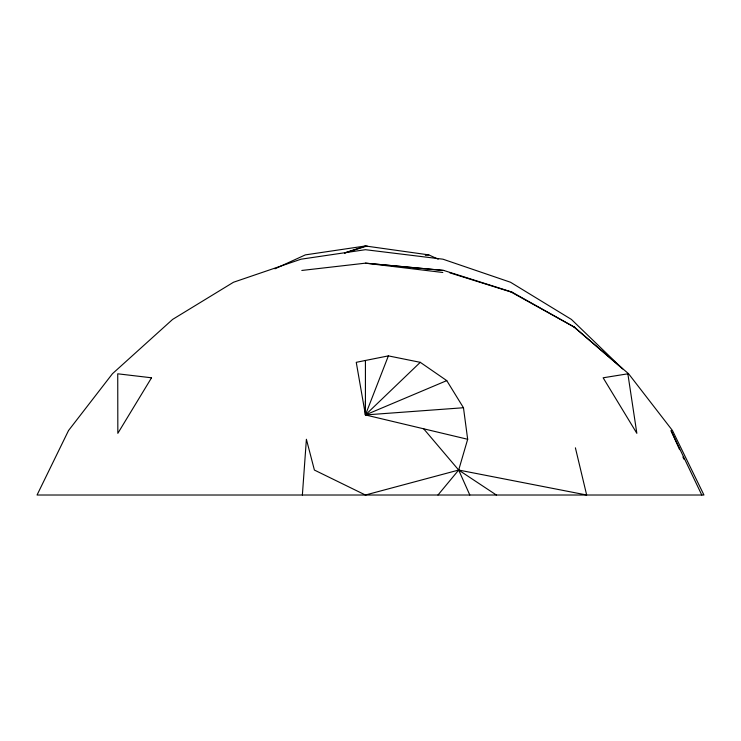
<?xml version="1.0" encoding="UTF-8"?>
<svg xmlns="http://www.w3.org/2000/svg" width="741" height="741" viewBox="0 0 741 741"><rect width="100%" height="100%" fill="white"/><g stroke="black" fill="none" stroke-linecap="round" stroke-linejoin="round"><path stroke-width="1.11" d="M467.673 439.274L463.468 407.745L446.758 380.615L420.277 362.33L388.377 355.884L365.424 360.469L365.424 414.941L467.673 439.274L458.679 470.053L437.977 495.016M302.374 495.016L306.394 439.274L314.397 470.053L365.424 495.016L458.679 470.053L586.668 495.016L575.396 447.823M388.377 355.884L365.424 414.941L463.468 407.745M420.277 362.33L365.424 414.941L356.254 362.33L365.424 360.469M274.93 268.807L305.366 254.876L365.424 245.984L428.77 254.876L438.181 259.202M446.758 380.615L365.424 414.941L365.424 401.214M344.695 252.885L365.424 245.984M344.537 253.116L367.11 245.984M425.371 255.349L428.77 254.876M301.809 270.456L365.424 263.166L443.785 270.456L511.809 292.019L574.034 326.957L510.994 291.982L449.87 272.836M443.785 270.456L365.424 263.166L442.831 272.484M510.994 291.982L511.809 292.019M423.676 428.807L458.679 470.053L496.368 495.016M701.783 495.016L671.04 430.614L679.59 449.62M682.906 457.012L683.86 459.124M458.679 470.053L469.813 495.016M68.524 430.54L37.05 495.016L703.95 495.016L672.476 430.54L628.544 373.714L573.96 326.883L622.699 368.944L571.404 319.417L510.512 282.247L442.961 259.193L365.424 249.698L301.041 259.193L233.489 282.247L172.607 319.417L112.456 373.714L68.524 430.54M151.535 377.79L117.838 433.318L117.736 373.807L151.535 377.79M627.859 373.807L603.137 377.79L636.843 433.318L627.859 373.807"/></g></svg>
